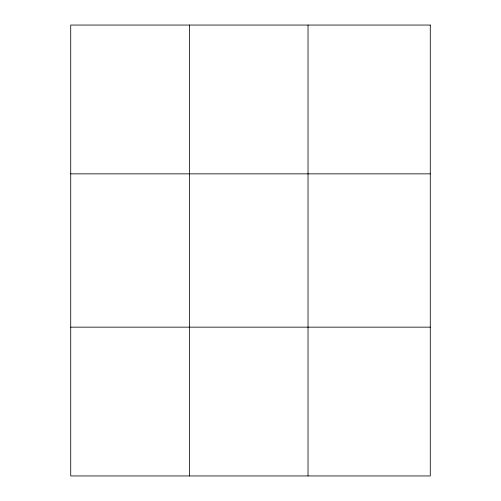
<?xml version="1.0" encoding="UTF-8"?>
<svg xmlns="http://www.w3.org/2000/svg" width="501" height="501" viewBox="0 0 501 501"><rect width="100%" height="100%" fill="white"/><g stroke="black" fill="none" stroke-linecap="round" stroke-linejoin="round"><path stroke-width="0.75" d="M189.378 25.05L189.378 475.95M308.027 25.05L308.027 475.95M70.722 173.847L430.278 173.847M70.722 327.153L430.278 327.153M430.278 25.05L430.278 475.95L70.722 475.95L70.722 25.05L430.278 25.05"/></g></svg>
